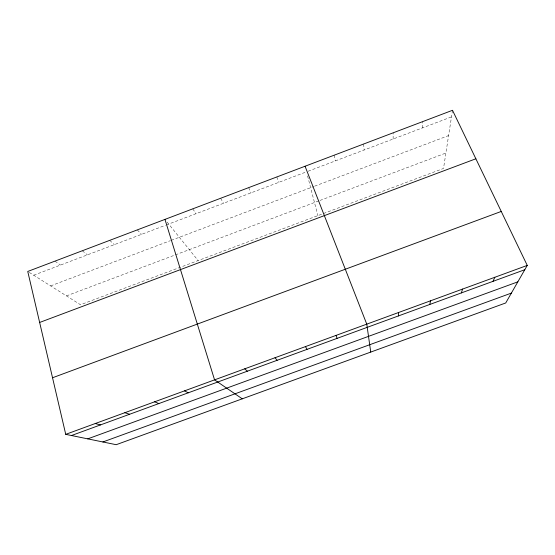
<?xml version="1.0" encoding="UTF-8"?>
<svg xmlns="http://www.w3.org/2000/svg" width="555" height="555" viewBox="0 0 555 555"><rect width="100%" height="100%" fill="white"/><g stroke="black" fill="none" stroke-linecap="round" stroke-linejoin="round"><path stroke-width="0.42" stroke-dasharray="2.77 2.08" d="M393.127 139.014L393.141 132.825M422.244 127.976L422.764 121.587M452.505 110.299L443.514 168.456L80.489 304.737L27.75 271.457M33.702 275.218L165.508 225.268M166.313 224.962L305.715 172.133M308.108 171.231L451.486 116.897M50.623 285.894L170.44 240.641M171.252 240.336L313.846 186.48M314.65 186.175L448.6 135.593M66.461 295.884L319.215 200.737M320.006 200.438L445.901 153.041M54.966 261.134L60.488 265.068M82.293 250.763L87.378 254.877M109.737 240.35L114.379 244.644M137.293 229.895L141.49 234.37M167.104 222.062L198.128 260.572M192.751 208.86L196.047 213.696M220.654 198.274L223.492 203.297M248.668 187.639L251.054 192.849M276.806 176.969L278.721 182.366M307.567 175.9L317.876 215.624M334.29 155.157L335.262 160.943M363.657 144.016L364.129 150.003"/><path stroke-width="0.83" d="M398.448 315.927L398.566 312.514M429.813 304.452L430.507 300.824M461.323 292.929L462.606 289.072M492.979 281.35L494.852 277.271M527.25 265.408L505.73 302.961L116.189 444.701L65.733 434.343L27.75 271.457L452.505 110.299L527.25 265.408L65.733 434.343M39.641 322.455L475.871 158.779M52.538 377.761L501.241 211.441M71.491 435.522L524.78 269.716M87.759 438.859L517.829 281.85M102.883 441.967L511.384 293.096M95.238 423.541L100.483 424.915M124.868 412.698L129.599 414.266M154.63 401.799L158.848 403.568M184.531 390.859L188.221 392.822M242.264 398.823L214.563 379.863L164.967 219.398M244.727 368.825L247.363 371.191M275.03 357.732L277.125 360.299M305.472 346.591L307.026 349.366M305.063 166.243L366.772 324.155L370.747 352.071M336.052 335.393L337.058 338.383"/></g></svg>
